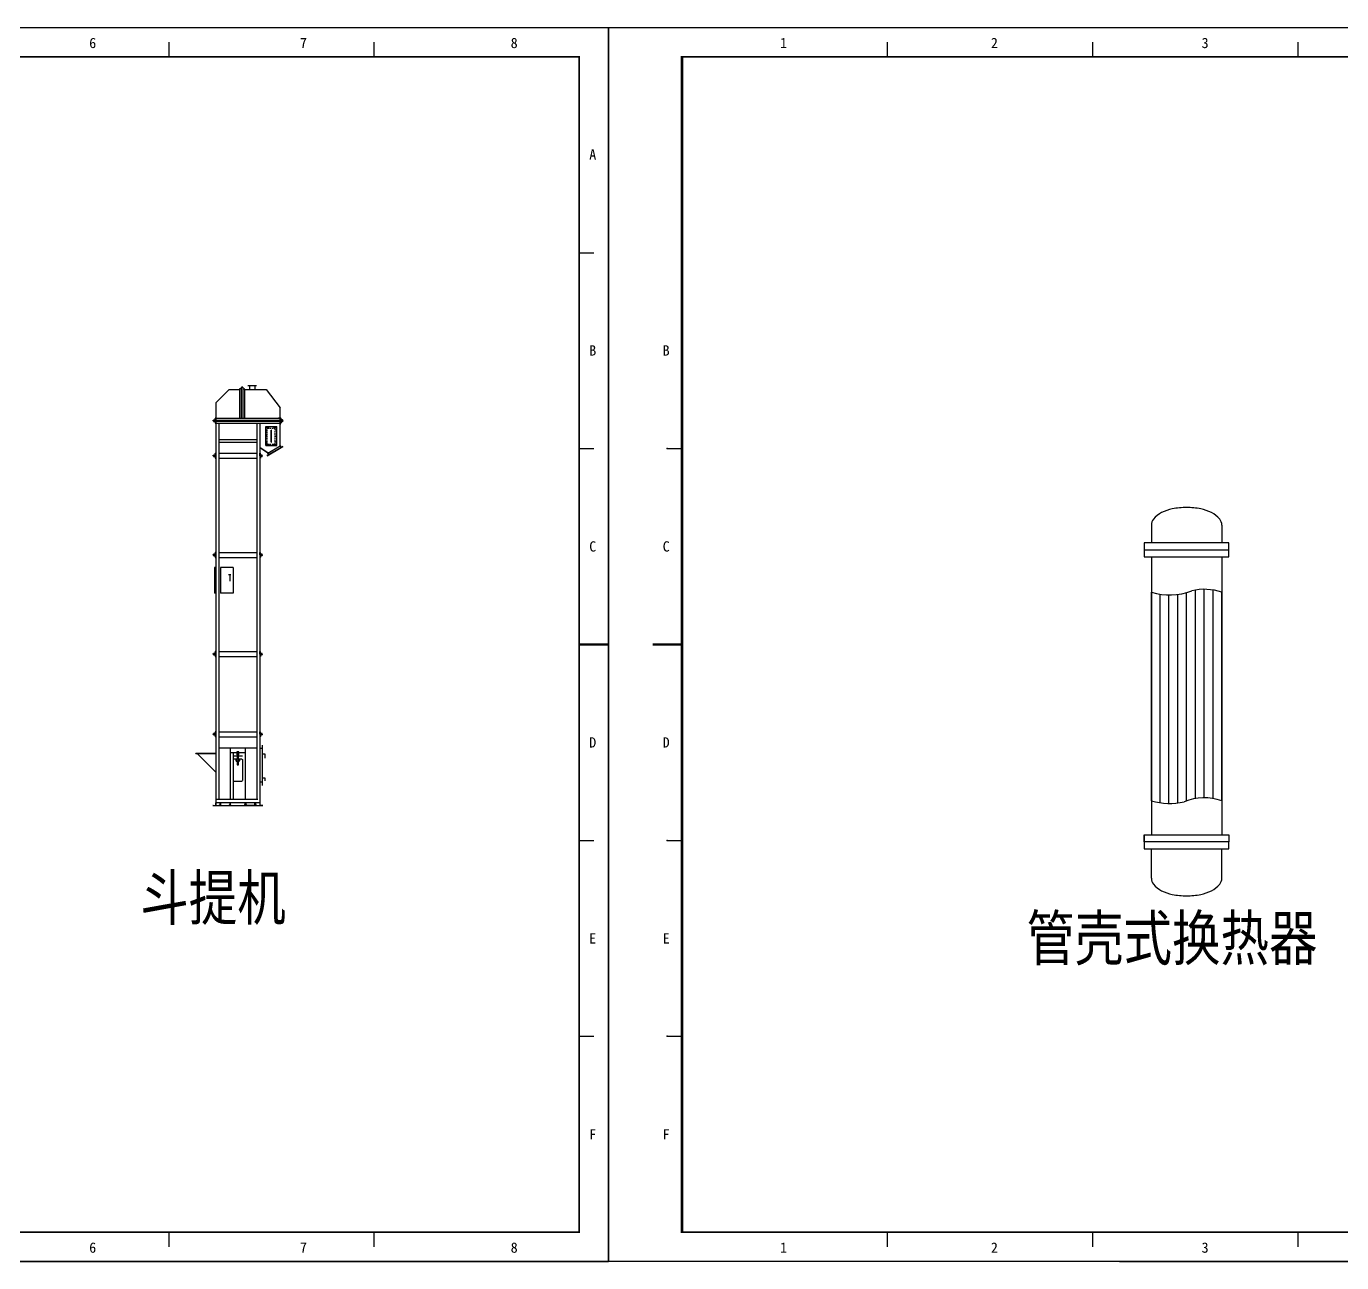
# Model space of a CAD drawing. Header units: millimetres. Extents: x 9671 to 25689, y -17516 to -2951.
# Drawn here: x 21652.3 to 21876.2, y -5527.3 to -5316.9 of the extents above; entities that cross this region are included whole.
import ezdxf

# ---------------------------------------------------------------- set-up
doc = ezdxf.new("R2010")
doc.units = ezdxf.units.MM
doc.linetypes.add('CENTER', pattern=[50.8, 31.75, -6.35, 6.35, -6.35])
doc.linetypes.add('HIDDEN', pattern=[0.375, 0.25, -0.125])
for name, color, linetype in [('01', 7, 'Continuous'), ('02', 1, 'Continuous'), ('04', 1, 'HIDDEN'), ('05', 4, 'CENTER'), ('10', 1, 'Continuous'), ('sb', 2, 'Continuous')]:
    doc.layers.add(name, color=color, linetype=linetype)
doc.layers.add('设备', color=4, linetype='Continuous', lineweight=30)
doc.styles.add('QSDI', font='SimSun.ttf', dxfattribs={"width": 0.8})
pattern_1 = [(135, (21691.2889856, -5449.50437), (0.00443204, 0.00443204), [])]
pattern_2 = [(135, (21689.624482, -5449.50437), (0.00443204, 0.00443204), [])]
pattern_3 = [(45, (21686.9802117, -5449.50437), (-0.00443204, 0.00443204), [])]
pattern_4 = [(45, (21685.315708, -5449.50437), (-0.00443204, 0.00443204), [])]

# ---------------------------------------------------------------- blocks, each defined once
blk = doc.blocks.new('2#图框，横')
for p, q in [((7777.69, 0), (7777.69, 420)), ((7777.69, 420), (8371.69, 420)), ((8371.69, 420), (8371.69, 0)), ((7872.57, 415), (7872.57, 410)), ((7942.44, 415), (7942.44, 410)), ((8012.32, 415), (8012.32, 410)), ((8152.07, 415), (8152.07, 410)), ((8221.94, 415), (8221.94, 410)), ((8291.82, 415), (8291.82, 410)), ((8361.69, 343.33), (8366.69, 343.33)), ((8371.69, 0), (8371.69, 297)), ((7797.69, 276.67), (7802.69, 276.67)), ((8361.69, 276.67), (8366.69, 276.67)), ((7797.69, 143.33), (7802.69, 143.33)), ((8361.69, 143.33), (8366.69, 143.33)), ((7797.69, 76.67), (7802.69, 76.67)), ((8361.69, 76.67), (8366.69, 76.67)), ((7872.57, 10), (7872.57, 5)), ((7942.44, 10), (7942.44, 5)), ((8012.32, 10), (8012.32, 5)), ((8152.07, 10), (8152.07, 5)), ((8221.94, 10), (8221.94, 5)), ((8291.82, 10), (8291.82, 5)), ((8371.69, 0), (7777.69, 0)), ((7951.69, 0), (8371.69, 0))]:
    blk.add_line(p, q)
for points, const_width in [([(8082.19, 410), (8082.19, 420)], 0.8), ([(8082.19, 410), (8082.19, 420)], 0.5), ([(7802.69, 210), (7792.69, 210)], 0.8), ([(7792.69, 210), (7802.69, 210)], 0.5), ([(8361.69, 210), (8371.69, 210)], 0.8), ([(8361.69, 210), (8371.69, 210)], 0.5), ([(8082.19, 10), (8082.19, 0)], 0.8), ([(8082.19, 10), (8082.19, 0)], 0.5)]:
    blk.add_lwpolyline(points, dxfattribs=dict(const_width=const_width))
blk.add_lwpolyline([(7802.69, 10, 1, 1, 0), (7802.69, 410, 0.6, 0.6, 0), (8361.69, 410, 0.6, 0.6, 0), (8361.69, 10, 0.6, 0.6, 0)], format="xyseb", close=True)
for p in [(7797.69, 276.67), (7797.69, 210), (7797.69, 143.33), (7797.69, 76.67)]:
    blk.add_point(p)
at = {"style": 'QSDI'}
for s, p in [('1', (7836.11, 412.98)), ('2', (7907.86, 412.98)), ('3', (7979.61, 412.98)), ('4', (8051.36, 412.98)), ('5', (8123.11, 412.98)), ('6', (8194.86, 412.98)), ('7', (8266.61, 412.98)), ('8', (8338.36, 412.98)), ('A', (8365.11, 375.02)), ('B', (7796.11, 308.32)), ('B', (8365.11, 308.32)), ('C', (7796.11, 241.62)), ('C', (8365.11, 241.62)), ('D', (7796.11, 174.92)), ('D', (8365.11, 174.92)), ('E', (7796.11, 108.22)), ('E', (8365.11, 108.22)), ('F', (7796.11, 41.52)), ('F', (8365.11, 41.52)), ('1', (7836.11, 2.98)), ('2', (7907.86, 2.98)), ('3', (7979.61, 2.98)), ('4', (8051.36, 2.98)), ('5', (8123.11, 2.98)), ('6', (8194.86, 2.98)), ('7', (8266.61, 2.98)), ('8', (8338.36, 2.98))]:
    blk.add_text(s, height=3.5, dxfattribs=at).set_placement(p)

msp = doc.modelspace()

# ---------------------------------------------------------------- hatches: boundary and pattern name
at = {"layer": '10'}
h = msp.add_hatch(dxfattribs=at)
h.set_pattern_fill('U', color=2, scale=7.239375, angle=45, style=0, pattern_type=0)
h.set_pattern_definition(pattern_4)
h.paths.add_polyline_path([(21685.26, -5449.48), (21685.21, -5449.48), (21685.21, -5449.5), (21685.26, -5449.5)])
h = msp.add_hatch(dxfattribs=at)
h.set_pattern_fill('U', color=2, scale=7.239375, angle=45, style=0, pattern_type=0)
h.set_pattern_definition(pattern_4)
h.paths.add_polyline_path([(21685.37, -5449.5), (21685.42, -5449.5), (21685.42, -5449.48), (21685.37, -5449.48)])
h = msp.add_hatch(dxfattribs=at)
h.set_pattern_fill('U', color=2, scale=7.239375, angle=45, style=0, pattern_type=0)
h.set_pattern_definition(pattern_3)
h.paths.add_polyline_path([(21686.92, -5449.48), (21686.88, -5449.48), (21686.88, -5449.5), (21686.92, -5449.5)])
h = msp.add_hatch(dxfattribs=at)
h.set_pattern_fill('U', color=2, scale=7.239375, angle=45, style=0, pattern_type=0)
h.set_pattern_definition(pattern_3)
h.paths.add_polyline_path([(21687.04, -5449.5), (21687.08, -5449.5), (21687.08, -5449.48), (21687.04, -5449.48)])
h = msp.add_hatch(dxfattribs=at)
h.set_pattern_fill('U', color=2, scale=7.239375, angle=45, style=0, pattern_type=0)
h.set_pattern_definition(pattern_2)
h.paths.add_polyline_path([(21689.57, -5449.5), (21689.52, -5449.5), (21689.52, -5449.48), (21689.57, -5449.48)])
h = msp.add_hatch(dxfattribs=at)
h.set_pattern_fill('U', color=2, scale=7.239375, angle=45, style=0, pattern_type=0)
h.set_pattern_definition(pattern_2)
h.paths.add_polyline_path([(21689.68, -5449.48), (21689.73, -5449.48), (21689.73, -5449.5), (21689.68, -5449.5)])
h = msp.add_hatch(dxfattribs=at)
h.set_pattern_fill('U', color=2, scale=7.239375, angle=45, style=0, pattern_type=0)
h.set_pattern_definition(pattern_1)
h.paths.add_polyline_path([(21691.23, -5449.5), (21691.19, -5449.5), (21691.19, -5449.48), (21691.23, -5449.48)])
h = msp.add_hatch(dxfattribs=at)
h.set_pattern_fill('U', color=2, scale=7.239375, angle=45, style=0, pattern_type=0)
h.set_pattern_definition(pattern_1)
h.paths.add_polyline_path([(21691.35, -5449.48), (21691.39, -5449.48), (21691.39, -5449.5), (21691.35, -5449.5)])

# ---------------------------------------------------------------- linework, layer by layer
at = {"color": 2}
msp.add_line((21692.03, -5418.85), (21692.03, -5428.61), dxfattribs=at)
at = {"layer": '01', "color": 2}
for p, q in [((21686.84, -5378.74), (21684.57, -5381.01)), ((21686.84, -5378.74), (21688.6, -5378.74)), ((21686.84, -5378.74), (21688.6, -5378.74)), ((21688.6, -5378.66), (21688.6, -5378.74)), ((21688.6, -5378.74), (21688.6, -5383.61)), ((21688.82, -5378.61), (21688.66, -5378.61)), ((21688.9, -5378.36), (21688.9, -5378.53)), ((21688.9, -5378.53), (21688.9, -5383.61)), ((21689.03, -5378.31), (21688.96, -5378.31)), ((21689.03, -5378.31), (21689.11, -5378.31)), ((21689.16, -5378.36), (21689.16, -5378.53)), ((21689.16, -5378.53), (21689.16, -5383.61)), ((21689.25, -5378.61), (21689.41, -5378.61)), ((21689.46, -5378.66), (21689.46, -5378.74)), ((21689.46, -5378.74), (21693.12, -5378.74)), ((21689.46, -5378.74), (21691.29, -5378.74)), ((21689.46, -5378.74), (21689.46, -5383.61)), ((21690.01, -5378.07), (21691.51, -5378.07)), ((21690.31, -5378.07), (21690.31, -5378.74)), ((21691.22, -5378.07), (21691.22, -5378.74)), ((21693.12, -5378.74), (21695.54, -5381.85)), ((21684.57, -5381.01), (21684.57, -5398.15)), ((21695.54, -5388.33), (21695.54, -5381.85)), ((21684.14, -5384.04), (21684.14, -5383.96)), ((21684.14, -5384.04), (21684.14, -5384.11)), ((21684.14, -5384.04), (21684.57, -5384.04)), ((21684.14, -5384.04), (21684.57, -5384.04)), ((21684.14, -5384.04), (21684.57, -5384.04)), ((21684.14, -5384.04), (21684.57, -5384.04)), ((21684.2, -5383.91), (21684.36, -5383.91)), ((21684.2, -5384.17), (21684.36, -5384.17)), ((21684.45, -5383.82), (21684.45, -5383.66)), ((21684.45, -5384.25), (21684.45, -5384.42)), ((21684.5, -5383.61), (21684.57, -5383.61)), ((21684.5, -5384.47), (21684.57, -5384.47)), ((21684.57, -5383.61), (21684.88, -5383.61)), ((21684.57, -5383.61), (21684.88, -5383.61)), ((21684.57, -5384.04), (21684.57, -5383.61)), ((21684.57, -5383.61), (21695.54, -5383.61)), ((21684.57, -5383.95), (21695.54, -5383.95)), ((21684.57, -5384.04), (21695.54, -5384.04)), ((21684.57, -5384.12), (21695.54, -5384.12)), ((21684.57, -5384.47), (21684.57, -5384.68)), ((21684.57, -5384.47), (21695.54, -5384.47)), ((21685.06, -5384.47), (21685.06, -5398.15)), ((21691.55, -5384.47), (21691.55, -5398.15)), ((21692.03, -5384.47), (21692.03, -5398.15)), ((21693.06, -5385.04), (21694.95, -5385.04)), ((21693.06, -5388.28), (21693.06, -5385.04)), ((21693.47, -5385.12), (21693.44, -5385.17)), ((21693.44, -5385.17), (21693.47, -5385.22)), ((21693.53, -5385.12), (21693.47, -5385.12)), ((21693.47, -5385.22), (21693.53, -5385.22)), ((21693.56, -5385.17), (21693.53, -5385.12)), ((21693.53, -5385.22), (21693.56, -5385.17)), ((21694.49, -5385.12), (21694.46, -5385.17)), ((21694.46, -5385.17), (21694.49, -5385.22)), ((21694.55, -5385.12), (21694.49, -5385.12)), ((21694.49, -5385.22), (21694.55, -5385.22)), ((21694.58, -5385.17), (21694.55, -5385.12)), ((21694.55, -5385.22), (21694.58, -5385.17)), ((21694.95, -5388.28), (21694.95, -5385.04)), ((21695.54, -5383.61), (21695.23, -5383.61)), ((21695.54, -5383.61), (21695.23, -5383.61)), ((21695.62, -5383.61), (21695.54, -5383.61)), ((21695.54, -5384.04), (21695.54, -5383.61)), ((21695.97, -5384.04), (21695.54, -5384.04)), ((21695.97, -5384.04), (21695.54, -5384.04)), ((21695.97, -5384.04), (21695.54, -5384.04)), ((21695.97, -5384.04), (21695.54, -5384.04)), ((21695.54, -5384.47), (21695.54, -5384.68)), ((21695.62, -5384.47), (21695.54, -5384.47)), ((21695.67, -5383.82), (21695.67, -5383.66)), ((21695.67, -5384.25), (21695.67, -5384.42)), ((21695.92, -5383.91), (21695.76, -5383.91)), ((21695.92, -5384.17), (21695.76, -5384.17)), ((21695.97, -5384.04), (21695.97, -5383.96)), ((21695.97, -5384.04), (21695.97, -5384.11)), ((21685.06, -5387.26), (21691.55, -5387.26)), ((21685.06, -5387.69), (21691.55, -5387.69)), ((21693.14, -5385.59), (21693.11, -5385.65)), ((21693.11, -5385.65), (21693.14, -5385.7)), ((21693.14, -5386.61), (21693.11, -5386.66)), ((21693.11, -5386.66), (21693.14, -5386.71)), ((21693.11, -5387.67), (21693.14, -5387.62)), ((21693.14, -5387.72), (21693.11, -5387.67)), ((21693.2, -5385.59), (21693.14, -5385.59)), ((21693.14, -5385.7), (21693.2, -5385.7)), ((21693.2, -5386.61), (21693.14, -5386.61)), ((21693.14, -5386.71), (21693.2, -5386.71)), ((21693.14, -5387.62), (21693.2, -5387.62)), ((21693.2, -5387.72), (21693.14, -5387.72)), ((21693.23, -5385.65), (21693.2, -5385.59)), ((21693.2, -5385.7), (21693.23, -5385.65)), ((21693.23, -5386.66), (21693.2, -5386.61)), ((21693.2, -5386.71), (21693.23, -5386.66)), ((21693.2, -5387.62), (21693.23, -5387.67)), ((21693.23, -5387.67), (21693.2, -5387.72)), ((21693.99, -5387.67), (21693.99, -5385.65)), ((21694.03, -5387.67), (21694.03, -5385.65)), ((21694.82, -5385.59), (21694.79, -5385.65)), ((21694.79, -5385.65), (21694.82, -5385.7)), ((21694.82, -5386.61), (21694.79, -5386.66)), ((21694.79, -5386.66), (21694.82, -5386.71)), ((21694.79, -5387.67), (21694.82, -5387.62)), ((21694.82, -5387.72), (21694.79, -5387.67)), ((21694.88, -5385.59), (21694.82, -5385.59)), ((21694.82, -5385.7), (21694.88, -5385.7)), ((21694.88, -5386.61), (21694.82, -5386.61)), ((21694.82, -5386.71), (21694.88, -5386.71)), ((21694.82, -5387.62), (21694.88, -5387.62)), ((21694.88, -5387.72), (21694.82, -5387.72)), ((21694.91, -5385.65), (21694.88, -5385.59)), ((21694.88, -5385.7), (21694.91, -5385.65)), ((21694.91, -5386.66), (21694.88, -5386.61)), ((21694.88, -5386.71), (21694.91, -5386.66)), ((21694.88, -5387.62), (21694.91, -5387.67)), ((21694.91, -5387.67), (21694.88, -5387.72)), ((21684.14, -5390.01), (21684.14, -5389.93)), ((21684.2, -5389.88), (21684.36, -5389.88)), ((21684.45, -5389.8), (21684.45, -5389.63)), ((21684.5, -5389.58), (21684.57, -5389.58)), ((21684.57, -5390.01), (21684.57, -5389.58)), ((21685.06, -5389.58), (21691.55, -5389.58)), ((21693.46, -5389.54), (21692.03, -5388.62)), ((21693.42, -5389.55), (21692.03, -5388.65)), ((21692.11, -5389.58), (21692.03, -5389.58)), ((21692.03, -5390.01), (21692.03, -5389.58)), ((21692.16, -5389.8), (21692.16, -5389.63)), ((21692.41, -5389.88), (21692.25, -5389.88)), ((21692.46, -5390.01), (21692.46, -5389.93)), ((21693.06, -5388.28), (21694.95, -5388.28)), ((21693.29, -5390.01), (21695.71, -5388.62)), ((21693.49, -5389.85), (21693.3, -5389.96)), ((21693.3, -5389.96), (21693.49, -5389.85)), ((21693.4, -5389.6), (21693.51, -5389.79)), ((21693.42, -5389.55), (21693.41, -5389.56)), ((21693.42, -5389.55), (21693.43, -5389.53)), ((21693.42, -5389.55), (21693.42, -5389.55)), ((21693.42, -5389.55), (21693.58, -5389.84)), ((21693.44, -5388.14), (21693.47, -5388.09)), ((21693.47, -5388.19), (21693.44, -5388.14)), ((21693.44, -5389.54), (21695.51, -5388.34)), ((21693.46, -5389.54), (21693.6, -5389.79)), ((21693.47, -5388.09), (21693.53, -5388.09)), ((21693.53, -5388.19), (21693.47, -5388.19)), ((21693.53, -5388.09), (21693.56, -5388.14)), ((21693.56, -5388.14), (21693.53, -5388.19)), ((21693.56, -5389.81), (21695.69, -5388.58)), ((21693.95, -5389.58), (21695.95, -5388.43)), ((21694.46, -5388.14), (21694.49, -5388.09)), ((21694.49, -5388.19), (21694.46, -5388.14)), ((21694.49, -5388.09), (21694.55, -5388.09)), ((21694.55, -5388.19), (21694.49, -5388.19)), ((21694.55, -5388.09), (21694.58, -5388.14)), ((21694.58, -5388.14), (21694.55, -5388.19)), ((21695.51, -5388.34), (21695.66, -5388.6)), ((21695.55, -5388.32), (21695.54, -5388.32)), ((21695.54, -5388.33), (21695.69, -5388.58)), ((21695.7, -5388.52), (21695.59, -5388.33)), ((21695.71, -5388.62), (21696, -5388.45)), ((21695.95, -5388.43), (21695.76, -5388.54)), ((21696, -5388.45), (21695.99, -5388.44)), ((21684.14, -5390.01), (21684.14, -5390.09)), ((21684.14, -5390.01), (21684.57, -5390.01)), ((21684.14, -5390.01), (21684.57, -5390.01)), ((21684.2, -5390.14), (21684.36, -5390.14)), ((21684.45, -5390.23), (21684.45, -5390.39)), ((21684.5, -5390.44), (21684.57, -5390.44)), ((21684.57, -5390.01), (21684.57, -5390.44)), ((21685.06, -5390.44), (21691.55, -5390.44)), ((21692.46, -5390.01), (21692.03, -5390.01)), ((21692.46, -5390.01), (21692.03, -5390.01)), ((21692.03, -5390.01), (21692.03, -5390.44)), ((21692.11, -5390.44), (21692.03, -5390.44)), ((21692.16, -5390.23), (21692.16, -5390.39)), ((21692.41, -5390.14), (21692.25, -5390.14)), ((21692.46, -5390.01), (21692.46, -5390.09)), ((21693.29, -5390), (21693.29, -5390.01)), ((21684.57, -5398.15), (21684.57, -5418.85)), ((21685.06, -5398.15), (21685.06, -5418.85)), ((21691.55, -5398.15), (21691.55, -5418.85)), ((21692.03, -5398.15), (21692.03, -5418.85)), ((21684.14, -5406.88), (21684.14, -5406.81)), ((21684.14, -5406.88), (21684.14, -5406.96)), ((21684.14, -5406.88), (21684.57, -5406.88)), ((21684.14, -5406.88), (21684.57, -5406.88)), ((21684.2, -5406.76), (21684.36, -5406.76)), ((21684.2, -5407.01), (21684.36, -5407.01)), ((21684.45, -5406.67), (21684.45, -5406.51)), ((21684.45, -5407.1), (21684.45, -5407.26)), ((21684.5, -5406.45), (21684.57, -5406.45)), ((21684.5, -5407.32), (21684.57, -5407.32)), ((21684.57, -5406.88), (21684.57, -5406.45)), ((21684.57, -5406.88), (21684.57, -5407.32)), ((21685.06, -5406.45), (21691.55, -5406.45)), ((21685.06, -5407.32), (21691.55, -5407.32)), ((21692.11, -5406.45), (21692.03, -5406.45)), ((21692.03, -5406.88), (21692.03, -5406.45)), ((21692.03, -5406.88), (21692.03, -5407.32)), ((21692.46, -5406.88), (21692.03, -5406.88)), ((21692.46, -5406.88), (21692.03, -5406.88)), ((21692.11, -5407.32), (21692.03, -5407.32)), ((21692.16, -5406.67), (21692.16, -5406.51)), ((21692.16, -5407.1), (21692.16, -5407.26)), ((21692.41, -5406.76), (21692.25, -5406.76)), ((21692.41, -5407.01), (21692.25, -5407.01)), ((21692.46, -5406.88), (21692.46, -5406.81)), ((21692.46, -5406.88), (21692.46, -5406.96)), ((21684.57, -5409.04), (21684.34, -5409.04)), ((21684.34, -5409.04), (21684.34, -5413.4)), ((21687.54, -5409.04), (21685.35, -5409.04)), ((21685.35, -5409.04), (21685.35, -5413.4)), ((21687.54, -5409.04), (21687.54, -5413.4)), ((21686.72, -5410.2), (21687.11, -5410.2)), ((21686.93, -5410.2), (21686.93, -5411.35)), ((21684.57, -5413.4), (21684.34, -5413.4)), ((21687.54, -5413.4), (21685.35, -5413.4)), ((21684.57, -5418.85), (21684.57, -5449.54)), ((21685.06, -5418.85), (21685.06, -5448.43)), ((21691.55, -5418.85), (21691.55, -5448.43)), ((21692.03, -5419.36), (21692.03, -5449.54)), ((21684.45, -5423.54), (21684.45, -5423.38)), ((21684.5, -5423.33), (21684.57, -5423.33)), ((21684.57, -5423.76), (21684.57, -5423.33)), ((21685.06, -5423.33), (21691.55, -5423.33)), ((21692.11, -5423.33), (21692.03, -5423.33)), ((21692.03, -5423.76), (21692.03, -5423.33)), ((21692.16, -5423.54), (21692.16, -5423.38)), ((21684.14, -5423.76), (21684.14, -5423.68)), ((21684.14, -5423.76), (21684.14, -5423.84)), ((21684.14, -5423.76), (21684.57, -5423.76)), ((21684.14, -5423.76), (21684.57, -5423.76)), ((21684.2, -5423.63), (21684.36, -5423.63)), ((21684.2, -5423.89), (21684.36, -5423.89)), ((21684.45, -5423.98), (21684.45, -5424.14)), ((21684.5, -5424.19), (21684.57, -5424.19)), ((21684.57, -5423.76), (21684.57, -5424.19)), ((21685.06, -5424.19), (21691.55, -5424.19)), ((21692.03, -5423.76), (21692.03, -5424.19)), ((21692.46, -5423.76), (21692.03, -5423.76)), ((21692.46, -5423.76), (21692.03, -5423.76)), ((21692.11, -5424.19), (21692.03, -5424.19)), ((21692.16, -5423.98), (21692.16, -5424.14)), ((21692.41, -5423.63), (21692.25, -5423.63)), ((21692.41, -5423.89), (21692.25, -5423.89)), ((21692.46, -5423.76), (21692.46, -5423.68)), ((21692.46, -5423.76), (21692.46, -5423.84)), ((21684.45, -5437.18), (21684.45, -5437.02)), ((21684.5, -5436.96), (21684.57, -5436.96)), ((21684.57, -5437.39), (21684.57, -5436.96)), ((21685.06, -5436.96), (21691.55, -5436.96)), ((21692.03, -5437.39), (21692.03, -5436.96)), ((21692.11, -5436.96), (21692.03, -5436.96)), ((21692.16, -5437.18), (21692.16, -5437.02)), ((21684.14, -5437.39), (21684.14, -5437.32)), ((21684.14, -5437.39), (21684.14, -5437.47)), ((21684.14, -5437.39), (21684.57, -5437.39)), ((21684.14, -5437.39), (21684.57, -5437.39)), ((21684.2, -5437.27), (21684.36, -5437.27)), ((21684.2, -5437.52), (21684.36, -5437.52)), ((21684.45, -5437.61), (21684.45, -5437.77)), ((21684.5, -5437.83), (21684.57, -5437.83)), ((21684.57, -5437.39), (21684.57, -5437.83)), ((21685.06, -5437.83), (21691.55, -5437.83)), ((21692.03, -5437.39), (21692.03, -5437.83)), ((21692.46, -5437.39), (21692.03, -5437.39)), ((21692.46, -5437.39), (21692.03, -5437.39)), ((21692.11, -5437.83), (21692.03, -5437.83)), ((21692.16, -5437.61), (21692.16, -5437.77)), ((21692.41, -5437.27), (21692.25, -5437.27)), ((21692.41, -5437.52), (21692.25, -5437.52)), ((21692.46, -5437.39), (21692.46, -5437.32)), ((21692.46, -5437.39), (21692.46, -5437.47)), ((21681.19, -5440.63), (21684.57, -5440.63)), ((21681.19, -5440.68), (21684.57, -5440.68)), ((21681.39, -5440.68), (21684.55, -5443.84)), ((21685.06, -5439.71), (21691.55, -5439.71)), ((21687.03, -5439.71), (21687.03, -5448.43)), ((21687.03, -5440.53), (21689.58, -5440.53)), ((21687.03, -5440.53), (21689.58, -5440.53)), ((21687.03, -5440.53), (21689.58, -5440.53)), ((21687.03, -5440.53), (21689.52, -5440.53)), ((21687.52, -5440.53), (21687.52, -5448.43)), ((21687.52, -5441.07), (21688.2, -5441.07)), ((21688.13, -5440.41), (21688.13, -5440.53)), ((21688.47, -5440.53), (21688.13, -5440.53)), ((21688.13, -5440.58), (21688.13, -5440.89)), ((21688.43, -5440.4), (21688.17, -5440.4)), ((21688.17, -5440.57), (21688.43, -5440.57)), ((21688.17, -5440.9), (21688.43, -5440.9)), ((21688.2, -5440.9), (21688.2, -5441.56)), ((21688.22, -5440.41), (21688.22, -5440.53)), ((21688.22, -5440.89), (21688.22, -5440.58)), ((21688.39, -5440.41), (21688.39, -5440.53)), ((21688.39, -5440.89), (21688.39, -5440.58)), ((21688.41, -5441.56), (21688.41, -5440.9)), ((21688.41, -5441.07), (21689.09, -5441.07)), ((21688.47, -5440.53), (21688.47, -5440.41)), ((21688.47, -5440.89), (21688.47, -5440.58)), ((21689.58, -5439.71), (21689.58, -5448.43)), ((21692.03, -5439.76), (21692.51, -5439.76)), ((21692.51, -5446.12), (21692.51, -5439.27)), ((21692.51, -5440.74), (21692.93, -5440.74)), ((21692.93, -5440.74), (21692.93, -5441.45)), ((21687.52, -5441.7), (21687.66, -5441.56)), ((21687.66, -5441.56), (21688.95, -5441.56)), ((21687.99, -5441.56), (21687.99, -5441.91)), ((21688.04, -5441.56), (21688.04, -5441.85)), ((21688.04, -5441.96), (21688.56, -5441.96)), ((21688.1, -5441.91), (21688.51, -5441.91)), ((21688.2, -5441.96), (21688.2, -5442.59)), ((21688.2, -5442.59), (21688.41, -5442.59)), ((21688.41, -5442.59), (21688.41, -5441.96)), ((21688.56, -5441.56), (21688.56, -5441.85)), ((21688.61, -5441.56), (21688.61, -5441.91)), ((21688.95, -5441.56), (21689.09, -5441.7)), ((21687.53, -5445.26), (21687.66, -5445.39)), ((21687.66, -5445.39), (21688.95, -5445.39)), ((21688.95, -5445.39), (21689.08, -5445.26)), ((21692.03, -5445.51), (21692.51, -5445.51)), ((21692.51, -5444.81), (21692.93, -5444.81)), ((21692.93, -5444.81), (21692.93, -5445.35)), ((21684.07, -5449.54), (21684.07, -5449.54)), ((21684.07, -5449.54), (21692.54, -5449.54)), ((21684.11, -5449.5), (21684.47, -5449.5)), ((21684.53, -5449.08), (21684.53, -5449.44)), ((21684.57, -5448.43), (21691.74, -5448.43)), ((21684.57, -5449.02), (21692.03, -5449.02)), ((21684.57, -5449.04), (21692.03, -5449.04)), ((21684.57, -5449.5), (21692.03, -5449.5)), ((21685.26, -5449.48), (21685.21, -5449.48)), ((21685.21, -5449.48), (21685.21, -5449.5)), ((21685.21, -5449.5), (21685.26, -5449.5)), ((21685.23, -5449.38), (21685.23, -5449.46)), ((21685.23, -5449.47), (21685.23, -5449.48)), ((21685.4, -5449.47), (21685.23, -5449.47)), ((21685.23, -5449.48), (21685.4, -5449.48)), ((21685.38, -5449.37), (21685.25, -5449.37)), ((21685.38, -5449.47), (21685.25, -5449.47)), ((21685.26, -5449.13), (21685.26, -5449.37)), ((21685.37, -5449.13), (21685.26, -5449.13)), ((21685.26, -5449.48), (21685.26, -5449.5)), ((21685.26, -5449.5), (21685.26, -5449.48)), ((21685.37, -5449.48), (21685.26, -5449.48)), ((21685.26, -5449.5), (21685.26, -5449.5)), ((21685.27, -5449.38), (21685.27, -5449.46)), ((21685.32, -5449.48), (21685.31, -5449.47)), ((21685.32, -5449.48), (21685.32, -5449.47)), ((21685.32, -5449.54), (21686.93, -5449.54)), ((21685.36, -5449.38), (21685.36, -5449.46)), ((21685.37, -5449.37), (21685.37, -5449.13)), ((21685.37, -5449.5), (21685.37, -5449.48)), ((21685.42, -5449.48), (21685.37, -5449.48)), ((21685.37, -5449.5), (21685.37, -5449.48)), ((21685.37, -5449.5), (21685.42, -5449.5)), ((21685.37, -5449.5), (21685.37, -5449.5)), ((21685.4, -5449.48), (21685.4, -5449.47)), ((21685.41, -5449.46), (21685.41, -5449.38)), ((21685.42, -5449.5), (21685.42, -5449.48)), ((21686.92, -5449.48), (21686.88, -5449.48)), ((21686.88, -5449.48), (21686.88, -5449.5)), ((21686.88, -5449.5), (21686.92, -5449.5)), ((21686.89, -5449.38), (21686.89, -5449.46)), ((21687.06, -5449.47), (21686.9, -5449.47)), ((21686.9, -5449.47), (21686.9, -5449.48)), ((21686.9, -5449.48), (21687.06, -5449.48)), ((21687.05, -5449.37), (21686.91, -5449.37)), ((21687.05, -5449.47), (21686.91, -5449.47)), ((21686.92, -5449.5), (21686.92, -5449.48)), ((21687.04, -5449.48), (21686.92, -5449.48)), ((21686.92, -5449.5), (21686.93, -5449.5)), ((21687.03, -5449.13), (21686.93, -5449.13)), ((21686.93, -5449.13), (21686.93, -5449.37)), ((21686.93, -5449.48), (21686.93, -5449.5)), ((21686.94, -5449.38), (21686.94, -5449.46)), ((21686.98, -5449.48), (21686.97, -5449.47)), ((21686.99, -5449.48), (21686.98, -5449.47)), ((21687.03, -5449.37), (21687.03, -5449.13)), ((21687.03, -5449.38), (21687.03, -5449.46)), ((21687.03, -5449.5), (21687.03, -5449.48)), ((21687.03, -5449.5), (21687.04, -5449.5)), ((21687.03, -5449.54), (21688.3, -5449.54)), ((21687.08, -5449.48), (21687.04, -5449.48)), ((21687.04, -5449.5), (21687.04, -5449.48)), ((21687.04, -5449.5), (21687.08, -5449.5)), ((21687.06, -5449.48), (21687.06, -5449.47)), ((21687.07, -5449.46), (21687.07, -5449.38)), ((21687.08, -5449.5), (21687.08, -5449.48)), ((21687.28, -5449.54), (21688.89, -5449.54)), ((21689.52, -5449.5), (21689.52, -5449.48)), ((21689.52, -5449.48), (21689.57, -5449.48)), ((21689.57, -5449.5), (21689.52, -5449.5)), ((21689.53, -5449.46), (21689.53, -5449.38)), ((21689.54, -5449.48), (21689.54, -5449.47)), ((21689.54, -5449.47), (21689.71, -5449.47)), ((21689.71, -5449.48), (21689.54, -5449.48)), ((21689.56, -5449.37), (21689.69, -5449.37)), ((21689.56, -5449.47), (21689.69, -5449.47)), ((21689.57, -5449.13), (21689.68, -5449.13)), ((21689.57, -5449.37), (21689.57, -5449.13)), ((21689.57, -5449.5), (21689.57, -5449.48)), ((21689.57, -5449.5), (21689.57, -5449.48)), ((21689.57, -5449.48), (21689.68, -5449.48)), ((21689.57, -5449.5), (21689.57, -5449.5)), ((21689.58, -5449.38), (21689.58, -5449.46)), ((21689.62, -5449.48), (21689.63, -5449.47)), ((21689.62, -5449.48), (21689.62, -5449.47)), ((21689.67, -5449.38), (21689.67, -5449.46)), ((21689.68, -5449.13), (21689.68, -5449.37)), ((21689.68, -5449.48), (21689.68, -5449.5)), ((21689.68, -5449.48), (21689.73, -5449.48)), ((21689.68, -5449.5), (21689.68, -5449.48)), ((21689.73, -5449.5), (21689.68, -5449.5)), ((21689.68, -5449.5), (21689.68, -5449.5)), ((21691.29, -5449.54), (21689.68, -5449.54)), ((21689.71, -5449.38), (21689.71, -5449.46)), ((21689.71, -5449.47), (21689.71, -5449.48)), ((21689.73, -5449.48), (21689.73, -5449.5)), ((21691.19, -5449.5), (21691.19, -5449.48)), ((21691.19, -5449.48), (21691.23, -5449.48)), ((21691.23, -5449.5), (21691.19, -5449.5)), ((21691.2, -5449.46), (21691.2, -5449.38)), ((21691.21, -5449.48), (21691.21, -5449.47)), ((21691.21, -5449.47), (21691.37, -5449.47)), ((21691.37, -5449.48), (21691.21, -5449.48)), ((21691.22, -5449.37), (21691.36, -5449.37)), ((21691.22, -5449.47), (21691.36, -5449.47)), ((21691.23, -5449.13), (21691.34, -5449.13)), ((21691.23, -5449.37), (21691.23, -5449.13)), ((21691.23, -5449.5), (21691.23, -5449.48)), ((21691.23, -5449.5), (21691.23, -5449.48)), ((21691.23, -5449.48), (21691.35, -5449.48)), ((21691.23, -5449.5), (21691.23, -5449.5)), ((21691.24, -5449.38), (21691.24, -5449.46)), ((21691.28, -5449.48), (21691.29, -5449.47)), ((21691.29, -5449.48), (21691.3, -5449.47)), ((21691.33, -5449.38), (21691.33, -5449.46)), ((21691.34, -5449.13), (21691.34, -5449.37)), ((21691.34, -5449.48), (21691.34, -5449.5)), ((21691.35, -5449.5), (21691.34, -5449.5)), ((21691.35, -5449.48), (21691.39, -5449.48)), ((21691.35, -5449.5), (21691.35, -5449.48)), ((21691.39, -5449.5), (21691.35, -5449.5)), ((21691.37, -5449.47), (21691.37, -5449.48)), ((21691.38, -5449.38), (21691.38, -5449.46)), ((21691.39, -5449.48), (21691.39, -5449.5)), ((21692.07, -5449.08), (21692.07, -5449.44)), ((21692.5, -5449.5), (21692.14, -5449.5)), ((21692.54, -5449.54), (21692.54, -5449.54)), ((21692.54, -5449.54), (21692.54, -5449.54))]:
    msp.add_line(p, q, dxfattribs=at)
for centre, radius in [((21693.5, -5385.17), 0.0519), ((21693.5, -5385.17), 0.0405), ((21693.5, -5385.17), 0.027), ((21694.52, -5385.17), 0.0519), ((21694.52, -5385.17), 0.0405), ((21694.52, -5385.17), 0.027), ((21693.17, -5387.67), 0.0519), ((21693.17, -5385.65), 0.0405), ((21693.17, -5386.66), 0.0405), ((21693.17, -5386.66), 0.0405), ((21693.17, -5386.66), 0.0405), ((21693.17, -5387.67), 0.0405), ((21693.17, -5387.67), 0.0405), ((21693.17, -5387.67), 0.0405), ((21693.17, -5385.65), 0.027), ((21693.17, -5386.66), 0.027), ((21693.17, -5387.67), 0.027), ((21694.85, -5385.65), 0.0519), ((21694.85, -5386.66), 0.0519), ((21694.85, -5387.67), 0.0519), ((21694.85, -5385.65), 0.0405), ((21694.85, -5385.65), 0.0405), ((21694.85, -5386.66), 0.0405), ((21694.85, -5386.66), 0.0405), ((21694.85, -5386.66), 0.0405), ((21694.85, -5387.67), 0.0405), ((21694.85, -5387.67), 0.0405), ((21694.85, -5387.67), 0.0405), ((21694.85, -5385.65), 0.027), ((21694.85, -5386.66), 0.027), ((21694.85, -5387.67), 0.027), ((21693.5, -5388.14), 0.0519), ((21693.5, -5388.14), 0.0405), ((21693.5, -5388.14), 0.0405), ((21693.5, -5388.14), 0.027), ((21694.52, -5388.14), 0.0519), ((21694.52, -5388.14), 0.0405), ((21694.52, -5388.14), 0.0405), ((21694.52, -5388.14), 0.027)]:
    msp.add_circle(centre, radius, dxfattribs=at)
for centre, radius, start, end in [((21688.66, -5378.66), 0.0516, 90, 180), ((21688.82, -5378.53), 0.0861, 270, 0), ((21688.96, -5378.36), 0.0516, 90, 180), ((21689.11, -5378.36), 0.0516, 0, 90), ((21689.25, -5378.53), 0.0861, 180, 270), ((21689.41, -5378.66), 0.0516, 0, 90), ((21684.2, -5383.96), 0.0516, 90, 180), ((21684.2, -5384.11), 0.0516, 180, 270), ((21684.36, -5383.82), 0.0861, 270, 0), ((21684.36, -5384.25), 0.0861, 360, 90), ((21684.5, -5383.66), 0.0516, 90, 180), ((21684.5, -5384.42), 0.0516, 180, 270), ((21695.62, -5383.66), 0.0516, 0, 90), ((21695.62, -5384.42), 0.0516, 270, 0), ((21695.76, -5383.82), 0.0861, 180, 270), ((21695.76, -5384.25), 0.0861, 90, 180), ((21695.92, -5383.96), 0.0516, 0, 90), ((21695.92, -5384.11), 0.0516, 270, 0), ((21694.01, -5385.65), 0.0203, 0, 180), ((21694.01, -5386.66), 0.0203, 0, 180), ((21694.01, -5387.67), 0.0203, 180, 0), ((21694.01, -5387.67), 0.0203, 180, 0), ((21694.01, -5387.67), 0.0203, 180, 0), ((21684.2, -5389.93), 0.0516, 90, 180), ((21684.36, -5389.8), 0.0861, 270, 0), ((21684.5, -5389.63), 0.0516, 90, 180), ((21692.11, -5389.63), 0.0516, 0, 90), ((21692.25, -5389.8), 0.0861, 180, 270), ((21692.41, -5389.93), 0.0516, 0, 90), ((21693.31, -5389.99), 0.0304, 120, 210), ((21693.42, -5389.58), 0.0304, 120, 210), ((21693.47, -5389.81), 0.0439, 300, 30), ((21695.56, -5388.35), 0.0304, 30, 120), ((21695.74, -5388.5), 0.0439, 210, 300), ((21695.97, -5388.45), 0.0304, 30, 120), ((21684.2, -5390.09), 0.0516, 180, 270), ((21684.36, -5390.23), 0.0861, 0, 90), ((21684.5, -5390.39), 0.0516, 180, 270), ((21692.11, -5390.39), 0.0516, 270, 0), ((21692.25, -5390.23), 0.0861, 90, 180), ((21692.41, -5390.09), 0.0516, 270, 0), ((21684.2, -5406.81), 0.0516, 90, 180), ((21684.2, -5406.96), 0.0516, 180, 270), ((21684.36, -5406.67), 0.0861, 270, 0), ((21684.36, -5407.1), 0.0861, 0, 90), ((21684.5, -5406.51), 0.0516, 90, 180), ((21684.5, -5407.26), 0.0516, 180, 270), ((21692.11, -5406.51), 0.0516, 0, 90), ((21692.11, -5407.26), 0.0516, 270, 0), ((21692.25, -5406.67), 0.0861, 180, 270), ((21692.25, -5407.1), 0.0861, 90, 180), ((21692.41, -5406.81), 0.0516, 0, 90), ((21692.41, -5406.96), 0.0516, 270, 0), ((21684.36, -5423.54), 0.0861, 270, 0), ((21684.5, -5423.38), 0.0516, 90, 180), ((21692.11, -5423.38), 0.0516, 0, 90), ((21692.25, -5423.54), 0.0861, 180, 270), ((21684.2, -5423.68), 0.0516, 90, 180), ((21684.2, -5423.84), 0.0516, 180, 270), ((21684.36, -5423.98), 0.0861, 0, 90), ((21684.5, -5424.14), 0.0516, 180, 270), ((21692.11, -5424.14), 0.0516, 270, 0), ((21692.25, -5423.98), 0.0861, 90, 180), ((21692.41, -5423.68), 0.0516, 0, 90), ((21692.41, -5423.84), 0.0516, 270, 0), ((21684.5, -5437.02), 0.0516, 90, 180), ((21692.11, -5437.02), 0.0516, 0, 90), ((21684.2, -5437.32), 0.0516, 90, 180), ((21684.2, -5437.47), 0.0516, 180, 270), ((21684.36, -5437.18), 0.0861, 270, 0), ((21684.36, -5437.61), 0.0861, 0, 90), ((21684.5, -5437.77), 0.0516, 180, 270), ((21692.11, -5437.77), 0.0516, 270, 0), ((21692.25, -5437.18), 0.0861, 180, 270), ((21692.25, -5437.61), 0.0861, 90, 180), ((21692.41, -5437.32), 0.0516, 0, 90), ((21692.41, -5437.47), 0.0516, 270, 0), ((21688.17, -5440.48), 0.082, 58.3751, 121.6249), ((21688.17, -5440.65), 0.0819, 58.7115, 121.2885), ((21688.17, -5440.82), 0.0819, 238.7115, 301.2885), ((21688.3, -5440.71), 0.31, 73.8807, 106.1193), ((21688.3, -5440.88), 0.31, 74.0587, 105.9413), ((21688.3, -5440.59), 0.31, 254.0587, 285.9413), ((21688.43, -5440.48), 0.082, 58.3751, 121.6249), ((21688.43, -5440.65), 0.0819, 58.7115, 121.2885), ((21688.43, -5440.82), 0.0819, 238.7115, 301.2885), ((21688.04, -5441.91), 0.0516, 180, 270), ((21688.1, -5441.85), 0.0516, 180, 270), ((21688.51, -5441.85), 0.0516, 270, 0), ((21688.56, -5441.91), 0.0516, 270, 0), ((21684.11, -5449.54), 0.0405, 90, 180), ((21684.47, -5449.44), 0.0675, 270, 0), ((21684.57, -5449.08), 0.0405, 90, 180), ((21685.25, -5449.41), 0.0429, 58.2617, 121.7383), ((21685.25, -5449.43), 0.0429, 238.2617, 301.7383), ((21685.32, -5449.53), 0.162, 73.8206, 106.1794), ((21685.32, -5449.31), 0.162, 253.8206, 286.1794), ((21685.38, -5449.41), 0.0429, 58.2617, 121.7383), ((21685.38, -5449.43), 0.0429, 238.2617, 301.7383), ((21686.91, -5449.41), 0.0429, 58.2617, 121.7383), ((21686.91, -5449.43), 0.0429, 238.2617, 301.7383), ((21686.98, -5449.53), 0.162, 73.8206, 106.1794), ((21686.98, -5449.31), 0.162, 253.8206, 286.1794), ((21687.05, -5449.41), 0.0429, 58.2617, 121.7383), ((21687.05, -5449.43), 0.0429, 238.2617, 301.7383), ((21689.56, -5449.41), 0.0429, 58.2617, 121.7383), ((21689.56, -5449.43), 0.0429, 238.2617, 301.7383), ((21689.62, -5449.53), 0.162, 73.8206, 106.1794), ((21689.62, -5449.31), 0.162, 253.8206, 286.1794), ((21689.69, -5449.41), 0.0429, 58.2617, 121.7383), ((21689.69, -5449.43), 0.0429, 238.2617, 301.7383), ((21691.22, -5449.41), 0.0429, 58.2617, 121.7383), ((21691.22, -5449.43), 0.0429, 238.2617, 301.7383), ((21691.29, -5449.53), 0.162, 73.8206, 106.1794), ((21691.29, -5449.31), 0.162, 253.8206, 286.1794), ((21691.36, -5449.41), 0.0429, 58.2617, 121.7383), ((21691.36, -5449.43), 0.0429, 238.2617, 301.7383), ((21692.03, -5449.08), 0.0405, 0, 90), ((21692.14, -5449.44), 0.0675, 180, 270), ((21692.5, -5449.54), 0.0405, 0, 90), ((21692.5, -5449.54), 0.0405, 0, 90)]:
    msp.add_arc(centre, radius, start, end, dxfattribs=at)
at = {"layer": '02', "color": 2}
for p, q in [((21685.27, -5449.13), (21685.27, -5449.37)), ((21685.36, -5449.13), (21685.36, -5449.37)), ((21686.94, -5449.13), (21686.94, -5449.37)), ((21687.02, -5449.13), (21687.02, -5449.37)), ((21689.58, -5449.13), (21689.58, -5449.37)), ((21689.67, -5449.13), (21689.67, -5449.37)), ((21691.25, -5449.13), (21691.25, -5449.37)), ((21691.33, -5449.13), (21691.33, -5449.37))]:
    msp.add_line(p, q, dxfattribs=at)
for centre, start, end in [((21693.5, -5385.17), 270, 180), ((21694.52, -5385.17), 270, 180), ((21693.17, -5387.67), 180, 90), ((21694.85, -5385.65), 270, 180), ((21694.85, -5386.66), 270, 180), ((21694.85, -5387.67), 180, 90), ((21693.5, -5388.14), 180, 90), ((21694.52, -5388.14), 180, 90)]:
    msp.add_arc(centre, 0.0338, start, end, dxfattribs=at)
at = {"layer": '04', "color": 2}
for p, q in [((21693.33, -5385.31), (21693.06, -5385.04)), ((21693.33, -5385.31), (21694.68, -5385.31)), ((21693.33, -5388.01), (21693.33, -5385.31)), ((21694.68, -5385.31), (21694.95, -5385.04)), ((21694.68, -5387.55), (21694.68, -5385.31)), ((21694.68, -5388.01), (21694.68, -5387.55)), ((21693.33, -5388.01), (21693.06, -5388.28)), ((21693.33, -5388.01), (21694.33, -5388.01)), ((21694.33, -5388.01), (21694.68, -5388.01)), ((21694.68, -5388.01), (21694.95, -5388.28))]:
    msp.add_line(p, q, dxfattribs=at)
at = {"layer": '05', "color": 2}
for p, q in [((21693.59, -5385.17), (21693.41, -5385.17)), ((21693.57, -5385.17), (21693.44, -5385.17)), ((21693.5, -5385.08), (21693.5, -5385.26)), ((21693.5, -5385.23), (21693.5, -5385.11)), ((21694.62, -5385.17), (21694.41, -5385.17)), ((21694.58, -5385.17), (21694.45, -5385.17)), ((21694.52, -5385.06), (21694.52, -5385.28)), ((21694.52, -5385.23), (21694.52, -5385.11)), ((21693.27, -5387.67), (21693.06, -5387.67)), ((21693.27, -5387.67), (21693.06, -5387.67)), ((21693.25, -5387.67), (21693.08, -5387.67)), ((21693.23, -5387.67), (21693.1, -5387.67)), ((21693.17, -5387.78), (21693.17, -5387.56)), ((21693.17, -5387.78), (21693.17, -5387.56)), ((21693.17, -5387.76), (21693.17, -5387.58)), ((21693.17, -5387.61), (21693.17, -5387.73)), ((21693.99, -5385.65), (21694.03, -5385.65)), ((21693.99, -5386.66), (21694.03, -5386.66)), ((21693.99, -5387.67), (21694.03, -5387.67)), ((21693.99, -5387.67), (21694.03, -5387.67)), ((21693.99, -5387.67), (21694.03, -5387.67)), ((21694.94, -5385.65), (21694.76, -5385.65)), ((21694.94, -5386.66), (21694.76, -5386.66)), ((21694.94, -5387.67), (21694.76, -5387.67)), ((21694.94, -5386.66), (21694.77, -5386.66)), ((21694.92, -5385.65), (21694.78, -5385.65)), ((21694.92, -5386.66), (21694.78, -5386.66)), ((21694.92, -5387.67), (21694.78, -5387.67)), ((21694.92, -5387.67), (21694.78, -5387.67)), ((21694.92, -5385.65), (21694.79, -5385.65)), ((21694.92, -5386.66), (21694.79, -5386.66)), ((21694.92, -5387.67), (21694.79, -5387.67)), ((21694.85, -5385.56), (21694.85, -5385.73)), ((21694.85, -5385.58), (21694.85, -5385.72)), ((21694.85, -5385.7), (21694.85, -5385.59)), ((21694.85, -5386.57), (21694.85, -5386.74)), ((21694.85, -5386.57), (21694.85, -5386.75)), ((21694.85, -5386.59), (21694.85, -5386.73)), ((21694.85, -5386.72), (21694.85, -5386.6)), ((21694.85, -5387.76), (21694.85, -5387.58)), ((21694.85, -5387.74), (21694.85, -5387.6)), ((21694.85, -5387.74), (21694.85, -5387.6)), ((21694.85, -5387.61), (21694.85, -5387.73)), ((21693.59, -5388.14), (21693.41, -5388.14)), ((21693.59, -5388.14), (21693.41, -5388.14)), ((21693.57, -5388.14), (21693.44, -5388.14)), ((21693.5, -5388.23), (21693.5, -5388.05)), ((21693.5, -5388.23), (21693.5, -5388.05)), ((21693.5, -5388.08), (21693.5, -5388.2)), ((21693.73, -5389.76), (21693.71, -5389.72)), ((21693.73, -5389.76), (21693.71, -5389.72)), ((21693.78, -5389.76), (21693.73, -5389.68)), ((21693.8, -5389.72), (21693.78, -5389.68)), ((21693.8, -5389.72), (21693.78, -5389.68)), ((21694.62, -5388.14), (21694.41, -5388.14)), ((21694.62, -5388.14), (21694.41, -5388.14)), ((21694.58, -5388.14), (21694.45, -5388.14)), ((21694.52, -5388.25), (21694.52, -5388.03)), ((21694.52, -5388.25), (21694.52, -5388.03)), ((21694.52, -5388.08), (21694.52, -5388.2)), ((21694.61, -5389.25), (21694.59, -5389.22)), ((21695.49, -5388.74), (21695.47, -5388.71)), ((21695.54, -5388.75), (21695.49, -5388.67)), ((21695.56, -5388.7), (21695.54, -5388.67)), ((21695.91, -5388.57), (21695.82, -5388.43)), ((21695.84, -5388.54), (21695.82, -5388.5)), ((21695.91, -5388.5), (21695.89, -5388.46)), ((21688.3, -5440.39), (21688.3, -5442.6)), ((21688.3, -5440.4), (21688.3, -5440.4)), ((21688.3, -5440.56), (21688.3, -5440.91)), ((21685.32, -5449.48), (21685.32, -5449.36)), ((21685.32, -5449.49), (21685.32, -5449.46)), ((21685.32, -5449.51), (21685.32, -5449.48)), ((21686.98, -5449.48), (21686.98, -5449.36)), ((21686.98, -5449.49), (21686.98, -5449.46)), ((21686.98, -5449.51), (21686.98, -5449.48)), ((21689.62, -5449.48), (21689.62, -5449.36)), ((21689.62, -5449.49), (21689.62, -5449.46)), ((21689.62, -5449.51), (21689.62, -5449.48)), ((21691.29, -5449.48), (21691.29, -5449.36)), ((21691.29, -5449.49), (21691.29, -5449.46)), ((21691.29, -5449.51), (21691.29, -5449.48))]:
    msp.add_line(p, q, dxfattribs=at)
at = {"layer": 'sb', "color": 2}
for p, q in [((21681.19, -5440.68), (21681.19, -5440.63)), ((21689.09, -5441.7), (21689.08, -5445.26))]:
    msp.add_line(p, q, dxfattribs=at)
at = {"layer": '设备', "color": 2}
for p, q in [((21843.83, -5401.81), (21843.83, -5404.81)), ((21855.83, -5401.81), (21855.83, -5404.81)), ((21842.63, -5406.01), (21857.03, -5406.01)), ((21843.83, -5407.21), (21843.83, -5454.5)), ((21855.83, -5407.21), (21855.83, -5454.5)), ((21843.83, -5448.71), (21843.83, -5413.22)), ((21845.33, -5449.05), (21845.33, -5413.56)), ((21846.83, -5449.18), (21846.83, -5413.68)), ((21848.33, -5449.08), (21848.33, -5413.59)), ((21849.83, -5448.71), (21849.83, -5413.27)), ((21851.33, -5448.34), (21851.33, -5412.85)), ((21852.83, -5448.22), (21852.83, -5412.72)), ((21854.33, -5448.34), (21854.33, -5412.85)), ((21855.83, -5448.71), (21855.83, -5413.22)), ((21843.83, -5461.9), (21843.83, -5456.9)), ((21855.83, -5461.9), (21855.83, -5456.9))]:
    msp.add_line(p, q, dxfattribs=at)
for points in [[(21855.83, -5401.81, 0.174705), (21855.46, -5400.79, 0.104203), (21854.07, -5399.68, 0.064948), (21852.25, -5399.05, 0.051099), (21849.83, -5398.81, 0.051099), (21847.4, -5399.05, 0.064948), (21845.58, -5399.68, 0.104203), (21844.19, -5400.79, 0.174705), (21843.83, -5401.81, 0.174705)], [(21843.83, -5461.9, 0.174705), (21844.19, -5462.91, 0.104203), (21845.58, -5464.02, 0.064948), (21847.4, -5464.65, 0.051099), (21849.83, -5464.9, 0.051099), (21852.25, -5464.65, 0.064948), (21854.07, -5464.02, 0.104203), (21855.46, -5462.91, 0.174705), (21855.83, -5461.9, 0.174705)]]:
    msp.add_lwpolyline(points, format="xyb", dxfattribs=at)
at = {"layer": '设备', "color": 2, "flags": 128}
msp.add_lwpolyline([(21842.63, -5404.81), (21842.63, -5407.21), (21857.03, -5407.21), (21857.03, -5404.81)], close=True, dxfattribs=at)
msp.add_lwpolyline([(21842.63, -5454.5), (21857.03, -5454.5), (21857.03, -5455.7), (21842.63, -5455.7), (21842.63, -5454.5), (21842.63, -5456.9), (21857.03, -5456.9), (21857.03, -5455.7)], dxfattribs=at)
at = {"layer": '设备', "color": 2}
for centre, major_axis, start_param, end_param in [((21846.91, -5389.11), (0, 24.58), 2.94637, 3.382064), ((21852.84, -5434.57), (0, 21.84), -0.213247, 0.152779), ((21852.84, -5470.06), (0, 21.84), -0.213247, 0.245641), ((21846.91, -5424.6), (0, 24.58), 2.94637, 3.299541)]:
    msp.add_ellipse(centre, major_axis=major_axis, ratio=0.646312, start_param=start_param, end_param=end_param, dxfattribs=at)

# ---------------------------------------------------------------- block references
at = {"color": 2, "xscale": 0.4999999999999969, "yscale": 0.4999999999999969, "zscale": 0.4999999999999969}
for p in [(17565.58, -5527.12), (17862.58, -5527.12)]:
    msp.add_blockref('2#图框，横', p, dxfattribs=at)

# ---------------------------------------------------------------- texts
at = {"style": 'QSDI', "width": 0.8}
for s, p in [('斗提机', (21671.7, -5469.01)), ('管壳式换热器', (21822.56, -5475.86))]:
    msp.add_text(s, height=7.569, dxfattribs=at).set_placement(p)

doc.saveas('drawing.dxf')
